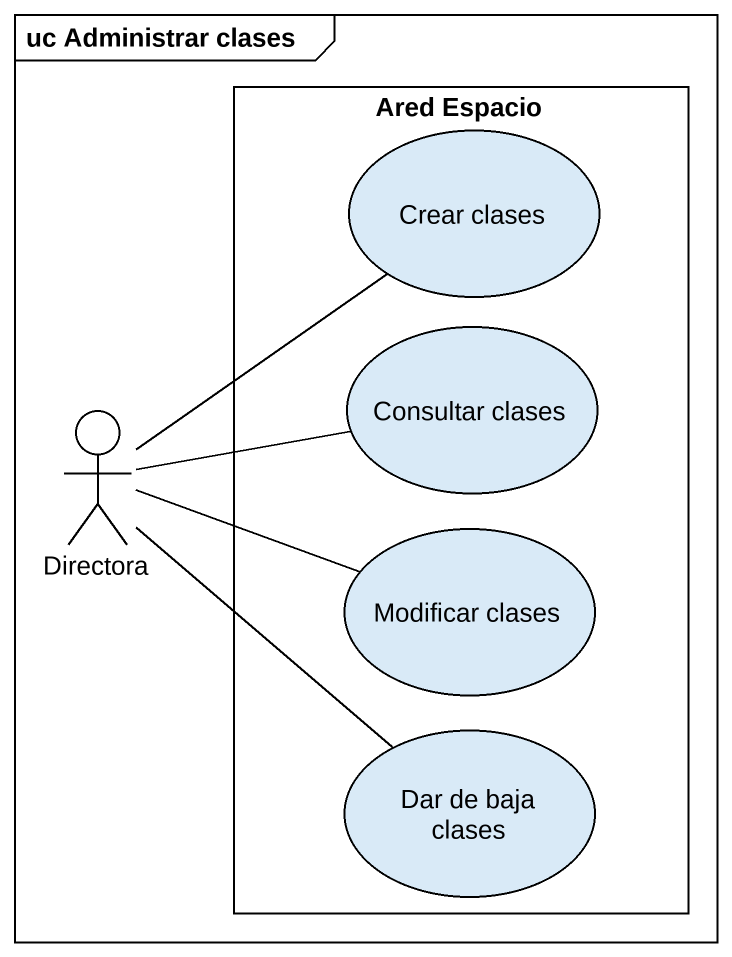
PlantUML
@startuml
mainframe uc Administrar clases
rectangle "Ared Espacio" as Ared_Espacio {
  usecase "Crear clases" as Crear_clases
  usecase "Consultar clases" as Consultar_clases
  usecase "Modificar clases" as Modificar_clases
  usecase "Dar de baja clases" as Dar_de_baja_clases
}
actor Directora
Crear_clases -- Directora
Consultar_clases -left- Directora
Modificar_clases -left- Directora
Dar_de_baja_clases -up- Directora
@enduml
